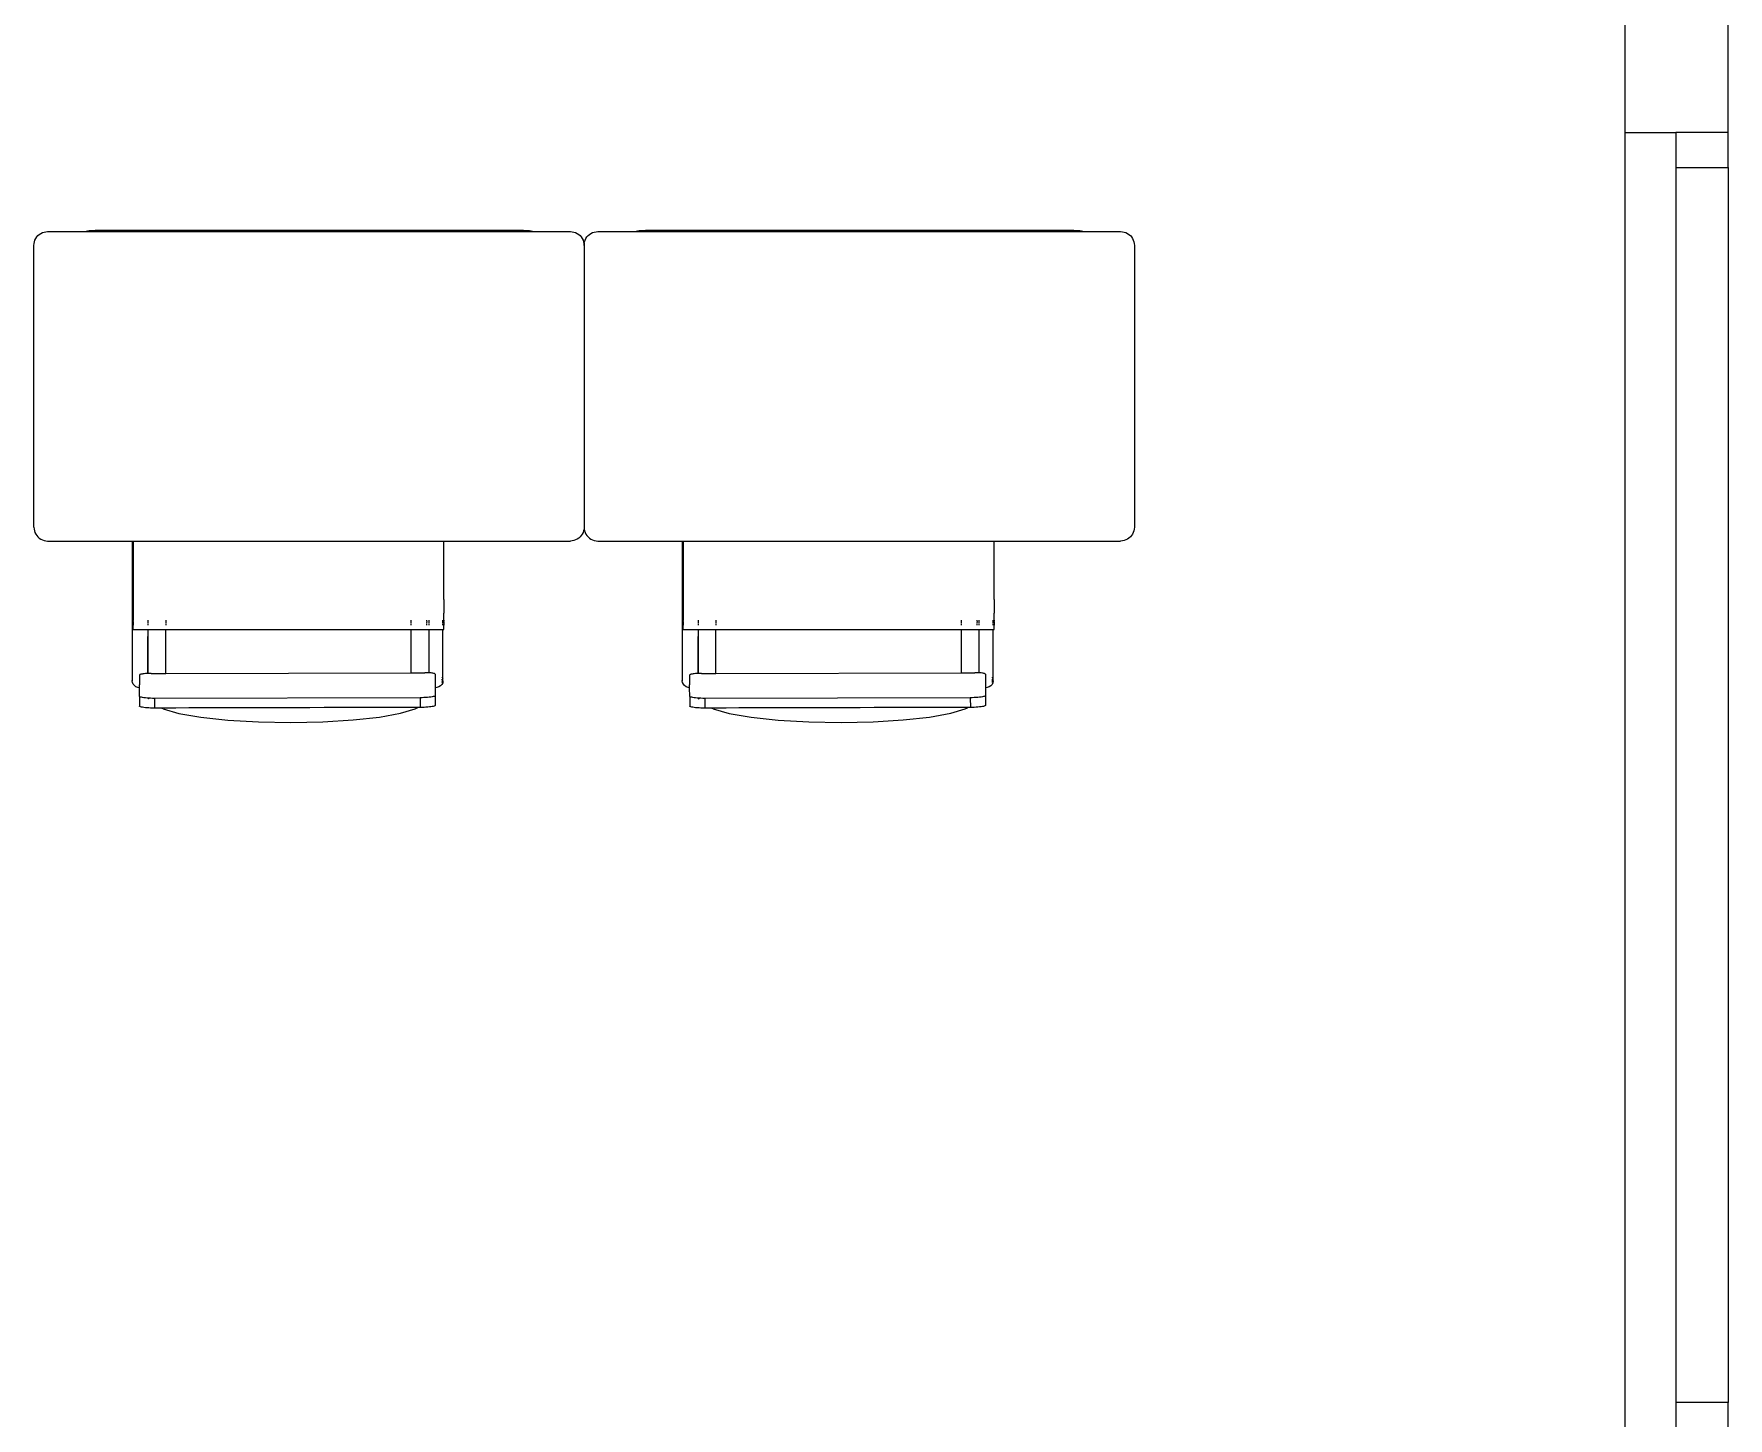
# Model space of a CAD drawing. Header units: metres. Extents: x -2 to 5.8, y -17.4 to 16.6.
# Drawn here: x 3.386 to 5.849, y -15.302 to -13.289 of the extents above; entities that cross this region are included whole.
import ezdxf

# ---------------------------------------------------------------- set-up
doc = ezdxf.new("R2010")
doc.units = ezdxf.units.M
doc.layers.add('SectionCutEdges', color=7, linetype='Continuous')

msp = doc.modelspace()

# ---------------------------------------------------------------- linework, layer by layer
for p, q in [((5.6991, -13.432), (5.6991, -17.177)), ((5.8491, -13.4828), (5.8491, -15.2791)), ((3.3858, -13.5962), (3.386, -13.5936)), ((3.3858, -14.0062), (3.3858, -13.5962)), ((3.386, -13.5936), (3.3865, -13.591)), ((3.3865, -13.591), (3.3873, -13.5885)), ((3.3873, -13.5885), (3.3885, -13.5862)), ((3.3885, -13.5862), (3.39, -13.584)), ((3.39, -13.584), (3.3917, -13.582)), ((3.3917, -13.582), (3.3937, -13.5803)), ((3.3937, -13.5803), (3.3958, -13.5789)), ((3.3958, -13.5789), (3.3982, -13.5777)), ((3.3982, -13.5777), (3.4006, -13.5769)), ((3.4006, -13.5769), (3.4032, -13.5764)), ((3.4032, -13.5764), (3.4058, -13.5762)), ((3.4058, -13.5762), (3.4593, -13.5762)), ((3.4593, -13.5762), (3.4661, -13.5748)), ((3.4593, -13.5762), (4.1132, -13.5762)), ((3.4661, -13.5748), (3.4749, -13.5742)), ((3.4749, -13.5742), (4.0976, -13.5742)), ((4.0976, -13.5742), (4.1064, -13.5748)), ((4.1064, -13.5748), (4.1132, -13.5762)), ((4.1132, -13.5762), (4.1658, -13.5762)), ((4.1658, -13.5762), (4.1684, -13.5764)), ((4.1684, -13.5764), (4.171, -13.5769)), ((4.171, -13.5769), (4.1735, -13.5777)), ((4.1735, -13.5777), (4.1758, -13.5789)), ((4.1758, -13.5789), (4.178, -13.5803)), ((4.178, -13.5803), (4.18, -13.582)), ((4.18, -13.582), (4.1817, -13.584)), ((4.1817, -13.584), (4.1831, -13.5862)), ((4.1831, -13.5862), (4.1843, -13.5885)), ((4.1843, -13.5885), (4.1851, -13.591)), ((4.1851, -13.591), (4.1857, -13.5936)), ((4.1857, -13.5936), (4.1858, -13.5962)), ((4.1858, -13.5962), (4.186, -13.5936)), ((4.1858, -13.5962), (4.1858, -14.0062)), ((4.186, -13.5936), (4.1865, -13.591)), ((4.1865, -13.591), (4.1873, -13.5885)), ((4.1873, -13.5885), (4.1885, -13.5862)), ((4.1885, -13.5862), (4.19, -13.584)), ((4.19, -13.584), (4.1917, -13.582)), ((4.1917, -13.582), (4.1937, -13.5803)), ((4.1937, -13.5803), (4.1958, -13.5789)), ((4.1958, -13.5789), (4.1982, -13.5777)), ((4.1982, -13.5777), (4.2006, -13.5769)), ((4.2006, -13.5769), (4.2032, -13.5764)), ((4.2032, -13.5764), (4.2058, -13.5762)), ((4.2058, -13.5762), (4.2593, -13.5762)), ((4.2593, -13.5762), (4.2661, -13.5748)), ((4.2593, -13.5762), (4.9132, -13.5762)), ((4.2661, -13.5748), (4.2749, -13.5742)), ((4.2749, -13.5742), (4.8976, -13.5742)), ((4.8976, -13.5742), (4.9064, -13.5748)), ((4.9064, -13.5748), (4.9132, -13.5762)), ((4.9132, -13.5762), (4.9658, -13.5762)), ((4.9658, -13.5762), (4.9684, -13.5764)), ((4.9684, -13.5764), (4.971, -13.5769)), ((4.971, -13.5769), (4.9735, -13.5777)), ((4.9735, -13.5777), (4.9758, -13.5789)), ((4.9758, -13.5789), (4.978, -13.5803)), ((4.978, -13.5803), (4.98, -13.582)), ((4.98, -13.582), (4.9817, -13.584)), ((4.9817, -13.584), (4.9831, -13.5862)), ((4.9831, -13.5862), (4.9843, -13.5885)), ((4.9843, -13.5885), (4.9851, -13.591)), ((4.9851, -13.591), (4.9857, -13.5936)), ((4.9857, -13.5936), (4.9858, -13.5962)), ((4.9858, -13.5962), (4.9858, -14.0062)), ((3.3858, -14.0062), (3.386, -14.0088)), ((3.386, -14.0088), (3.3865, -14.0114)), ((3.3865, -14.0114), (3.3873, -14.0138)), ((3.3873, -14.0138), (3.3885, -14.0162)), ((4.1843, -14.0138), (4.1831, -14.0162)), ((4.1851, -14.0114), (4.1843, -14.0138)), ((4.1857, -14.0088), (4.1851, -14.0114)), ((4.1858, -14.0062), (4.1857, -14.0088)), ((4.1858, -14.0062), (4.186, -14.0088)), ((4.186, -14.0088), (4.1865, -14.0114)), ((4.1865, -14.0114), (4.1873, -14.0138)), ((4.1873, -14.0138), (4.1885, -14.0162)), ((4.9843, -14.0138), (4.9831, -14.0162)), ((4.9851, -14.0114), (4.9843, -14.0138)), ((4.9857, -14.0088), (4.9851, -14.0114)), ((4.9858, -14.0062), (4.9857, -14.0088)), ((3.3885, -14.0162), (3.39, -14.0184)), ((3.39, -14.0184), (3.3917, -14.0203)), ((3.3917, -14.0203), (3.3937, -14.0221)), ((3.3937, -14.0221), (3.3958, -14.0235)), ((3.3958, -14.0235), (3.3982, -14.0247)), ((3.3982, -14.0247), (3.4006, -14.0255)), ((3.4006, -14.0255), (3.4032, -14.026)), ((3.4032, -14.026), (3.4058, -14.0262)), ((3.4058, -14.0262), (3.5286, -14.0262)), ((3.5286, -14.0262), (3.529, -14.0262)), ((3.5286, -14.0262), (3.5286, -14.2294)), ((3.529, -14.0262), (3.53, -14.0262)), ((3.53, -14.0262), (3.53, -14.111)), ((3.53, -14.0262), (3.982, -14.0262)), ((3.982, -14.111), (3.982, -14.0262)), ((3.982, -14.0262), (4.1658, -14.0262)), ((4.1684, -14.026), (4.1658, -14.0262)), ((4.171, -14.0255), (4.1684, -14.026)), ((4.1735, -14.0247), (4.171, -14.0255)), ((4.1758, -14.0235), (4.1735, -14.0247)), ((4.178, -14.0221), (4.1758, -14.0235)), ((4.18, -14.0203), (4.178, -14.0221)), ((4.1817, -14.0184), (4.18, -14.0203)), ((4.1831, -14.0162), (4.1817, -14.0184)), ((4.1885, -14.0162), (4.19, -14.0184)), ((4.19, -14.0184), (4.1917, -14.0203)), ((4.1917, -14.0203), (4.1937, -14.0221)), ((4.1937, -14.0221), (4.1958, -14.0235)), ((4.1958, -14.0235), (4.1982, -14.0247)), ((4.1982, -14.0247), (4.2006, -14.0255)), ((4.2006, -14.0255), (4.2032, -14.026)), ((4.2032, -14.026), (4.2058, -14.0262)), ((4.2058, -14.0262), (4.3286, -14.0262)), ((4.3286, -14.0262), (4.329, -14.0262)), ((4.3286, -14.0262), (4.3286, -14.2294)), ((4.329, -14.0262), (4.33, -14.0262)), ((4.33, -14.0262), (4.33, -14.111)), ((4.33, -14.0262), (4.782, -14.0262)), ((4.782, -14.111), (4.782, -14.0262)), ((4.782, -14.0262), (4.9658, -14.0262)), ((4.9684, -14.026), (4.9658, -14.0262)), ((4.971, -14.0255), (4.9684, -14.026)), ((4.9735, -14.0247), (4.971, -14.0255)), ((4.9758, -14.0235), (4.9735, -14.0247)), ((4.978, -14.0221), (4.9758, -14.0235)), ((4.98, -14.0203), (4.978, -14.0221)), ((4.9817, -14.0184), (4.98, -14.0203)), ((4.9831, -14.0162), (4.9817, -14.0184)), ((3.53, -14.111), (3.53, -14.121)), ((3.982, -14.111), (3.982, -14.1313)), ((4.33, -14.111), (4.33, -14.121)), ((4.782, -14.111), (4.782, -14.1313)), ((3.53, -14.121), (3.53, -14.1262)), ((3.53, -14.1262), (3.53, -14.1313)), ((3.53, -14.1313), (3.53, -14.1315)), ((3.53, -14.1315), (3.53, -14.1339)), ((3.53, -14.1339), (3.53, -14.1365)), ((3.53, -14.1365), (3.53, -14.1366)), ((3.53, -14.1366), (3.53, -14.139)), ((3.53, -14.139), (3.53, -14.1414)), ((3.982, -14.1339), (3.982, -14.1313)), ((3.982, -14.1365), (3.982, -14.1339)), ((3.982, -14.139), (3.982, -14.1365)), ((3.982, -14.1414), (3.982, -14.139)), ((4.33, -14.121), (4.33, -14.1262)), ((4.33, -14.1262), (4.33, -14.1313)), ((4.33, -14.1313), (4.33, -14.1315)), ((4.33, -14.1315), (4.33, -14.1339)), ((4.33, -14.1339), (4.33, -14.1365)), ((4.33, -14.1365), (4.33, -14.1366)), ((4.33, -14.1366), (4.33, -14.139)), ((4.33, -14.139), (4.33, -14.1414)), ((4.782, -14.1339), (4.782, -14.1313)), ((4.782, -14.1365), (4.782, -14.1339)), ((4.782, -14.139), (4.782, -14.1365)), ((4.782, -14.1414), (4.782, -14.139)), ((3.53, -14.1414), (3.53, -14.1416)), ((3.53, -14.1425), (3.53, -14.1416)), ((3.53, -14.1425), (3.53, -14.1431)), ((3.53, -14.1443), (3.53, -14.1431)), ((3.53, -14.1443), (3.53, -14.1449)), ((3.53, -14.1449), (3.53, -14.1455)), ((3.53, -14.1455), (3.53, -14.1461)), ((3.53, -14.1461), (3.53, -14.1463)), ((3.53, -14.1463), (3.53, -14.1467)), ((3.53, -14.1467), (3.53, -14.1473)), ((3.53, -14.1473), (3.53, -14.1478)), ((3.53, -14.1478), (3.53, -14.1484)), ((3.53, -14.1507), (3.53, -14.1484)), ((3.53, -14.1547), (3.53, -14.1507)), ((3.53, -14.1547), (3.53, -14.155)), ((3.53, -14.155), (3.5301, -14.155)), ((3.5301, -14.155), (3.5302, -14.155)), ((3.5302, -14.155), (3.5319, -14.155)), ((3.5319, -14.155), (3.5342, -14.155)), ((3.5342, -14.155), (3.537, -14.155)), ((3.537, -14.155), (3.54, -14.155)), ((3.54, -14.155), (3.5431, -14.155)), ((3.5431, -14.155), (3.5459, -14.155)), ((3.5459, -14.155), (3.5484, -14.155)), ((3.5484, -14.155), (3.5503, -14.155)), ((3.5503, -14.155), (3.5516, -14.155)), ((3.5516, -14.1414), (3.5516, -14.1425)), ((3.5516, -14.1431), (3.5516, -14.1443)), ((3.5516, -14.1449), (3.5516, -14.1455)), ((3.5516, -14.1467), (3.5516, -14.1473)), ((3.5516, -14.1478), (3.5516, -14.1484)), ((3.5516, -14.155), (3.5516, -14.1561)), ((3.5516, -14.155), (3.5519, -14.155)), ((3.5516, -14.1561), (3.5516, -14.1591)), ((3.5516, -14.1591), (3.5516, -14.1615)), ((3.5516, -14.1615), (3.5516, -14.1635)), ((3.5516, -14.1635), (3.5516, -14.1649)), ((3.5519, -14.1425), (3.5519, -14.1414)), ((3.5519, -14.1443), (3.5519, -14.1431)), ((3.5519, -14.1455), (3.5519, -14.1449)), ((3.5519, -14.1473), (3.5519, -14.1467)), ((3.5519, -14.1484), (3.5519, -14.1478)), ((3.5519, -14.1576), (3.5519, -14.155)), ((3.5519, -14.155), (3.5519, -14.155)), ((3.5519, -14.155), (3.5534, -14.155)), ((3.5519, -14.16), (3.5519, -14.1576)), ((3.5519, -14.1619), (3.5519, -14.16)), ((3.5519, -14.1632), (3.5519, -14.1619)), ((3.5519, -14.2188), (3.5519, -14.1632)), ((3.5534, -14.155), (3.5554, -14.155)), ((3.5554, -14.155), (3.5581, -14.155)), ((3.5581, -14.155), (3.5612, -14.155)), ((3.5612, -14.155), (3.5646, -14.155)), ((3.5646, -14.155), (3.5679, -14.155)), ((3.5679, -14.155), (3.5711, -14.155)), ((3.5711, -14.155), (3.5737, -14.155)), ((3.5737, -14.155), (3.5758, -14.155)), ((3.5758, -14.155), (3.5771, -14.155)), ((3.5771, -14.155), (3.5775, -14.155)), ((3.5775, -14.1414), (3.5775, -14.1425)), ((3.5775, -14.1431), (3.5775, -14.1443)), ((3.5775, -14.1449), (3.5775, -14.1455)), ((3.5775, -14.1467), (3.5775, -14.1473)), ((3.5775, -14.1478), (3.5775, -14.1484)), ((3.5775, -14.155), (3.9344, -14.155)), ((3.5775, -14.2186), (3.5775, -14.155)), ((3.9344, -14.1425), (3.9344, -14.1414)), ((3.9344, -14.1443), (3.9344, -14.1431)), ((3.9344, -14.1455), (3.9344, -14.1449)), ((3.9344, -14.1473), (3.9344, -14.1467)), ((3.9344, -14.1484), (3.9344, -14.1478)), ((3.9344, -14.155), (3.9349, -14.155)), ((3.9344, -14.2177), (3.9344, -14.155)), ((3.9349, -14.155), (3.9361, -14.155)), ((3.9361, -14.155), (3.9382, -14.155)), ((3.9382, -14.155), (3.9409, -14.155)), ((3.9409, -14.155), (3.944, -14.155)), ((3.944, -14.155), (3.9474, -14.155)), ((3.9474, -14.155), (3.9507, -14.155)), ((3.9507, -14.155), (3.9538, -14.155)), ((3.9538, -14.155), (3.9565, -14.155)), ((3.9565, -14.155), (3.9586, -14.155)), ((3.9573, -14.1425), (3.9573, -14.1414)), ((3.9573, -14.1431), (3.9573, -14.1443)), ((3.9573, -14.1455), (3.9573, -14.1449)), ((3.9573, -14.1473), (3.9573, -14.1467)), ((3.9573, -14.1484), (3.9573, -14.1478)), ((3.9586, -14.155), (3.9588, -14.155)), ((3.9588, -14.155), (3.9591, -14.155)), ((3.9591, -14.155), (3.9599, -14.155)), ((3.9599, -14.155), (3.9603, -14.155)), ((3.9603, -14.1425), (3.9603, -14.1414)), ((3.9603, -14.1443), (3.9603, -14.1431)), ((3.9603, -14.1455), (3.9603, -14.1449)), ((3.9603, -14.1473), (3.9603, -14.1467)), ((3.9603, -14.1484), (3.9603, -14.1478)), ((3.9603, -14.156), (3.9603, -14.155)), ((3.9603, -14.155), (3.9606, -14.155)), ((3.9603, -14.1597), (3.9603, -14.156)), ((3.9603, -14.163), (3.9603, -14.1597)), ((3.9603, -14.1657), (3.9603, -14.163)), ((3.9606, -14.155), (3.9629, -14.155)), ((3.9629, -14.155), (3.9657, -14.155)), ((3.9657, -14.155), (3.9687, -14.155)), ((3.9687, -14.155), (3.9718, -14.155)), ((3.9718, -14.155), (3.9746, -14.155)), ((3.9746, -14.155), (3.977, -14.155)), ((3.977, -14.155), (3.9789, -14.155)), ((3.9789, -14.155), (3.9806, -14.155)), ((3.9806, -14.1425), (3.9806, -14.1414)), ((3.9806, -14.1443), (3.9806, -14.1431)), ((3.9806, -14.1455), (3.9806, -14.1449)), ((3.9806, -14.1473), (3.9806, -14.1467)), ((3.9806, -14.1484), (3.9806, -14.1478)), ((3.9806, -14.1575), (3.9806, -14.155)), ((3.9806, -14.155), (3.9806, -14.155)), ((3.9806, -14.155), (3.982, -14.155)), ((3.9806, -14.1599), (3.9806, -14.1575)), ((3.9806, -14.1618), (3.9806, -14.1599)), ((3.9806, -14.1631), (3.9806, -14.1618)), ((3.9806, -14.2297), (3.9806, -14.1631)), ((3.982, -14.1414), (3.982, -14.1425)), ((3.982, -14.1425), (3.982, -14.1431)), ((3.982, -14.1443), (3.982, -14.1431)), ((3.982, -14.1443), (3.982, -14.1449)), ((3.982, -14.1449), (3.982, -14.1455)), ((3.982, -14.1455), (3.982, -14.1461)), ((3.982, -14.1461), (3.982, -14.1467)), ((3.982, -14.1467), (3.982, -14.1473)), ((3.982, -14.1473), (3.982, -14.1478)), ((3.982, -14.1478), (3.982, -14.1484)), ((3.982, -14.155), (3.982, -14.1484)), ((4.33, -14.1414), (4.33, -14.1416)), ((4.33, -14.1425), (4.33, -14.1416)), ((4.33, -14.1425), (4.33, -14.1431)), ((4.33, -14.1443), (4.33, -14.1431)), ((4.33, -14.1443), (4.33, -14.1449)), ((4.33, -14.1449), (4.33, -14.1455)), ((4.33, -14.1455), (4.33, -14.1461)), ((4.33, -14.1461), (4.33, -14.1463)), ((4.33, -14.1463), (4.33, -14.1467)), ((4.33, -14.1467), (4.33, -14.1473)), ((4.33, -14.1473), (4.33, -14.1478)), ((4.33, -14.1478), (4.33, -14.1484)), ((4.33, -14.1507), (4.33, -14.1484)), ((4.33, -14.1547), (4.33, -14.1507)), ((4.33, -14.1547), (4.33, -14.155)), ((4.33, -14.155), (4.3301, -14.155)), ((4.3301, -14.155), (4.3302, -14.155)), ((4.3302, -14.155), (4.3319, -14.155)), ((4.3319, -14.155), (4.3342, -14.155)), ((4.3342, -14.155), (4.337, -14.155)), ((4.337, -14.155), (4.34, -14.155)), ((4.34, -14.155), (4.3431, -14.155)), ((4.3431, -14.155), (4.3459, -14.155)), ((4.3459, -14.155), (4.3484, -14.155)), ((4.3484, -14.155), (4.3503, -14.155)), ((4.3503, -14.155), (4.3516, -14.155)), ((4.3516, -14.1414), (4.3516, -14.1425)), ((4.3516, -14.1431), (4.3516, -14.1443)), ((4.3516, -14.1449), (4.3516, -14.1455)), ((4.3516, -14.1467), (4.3516, -14.1473)), ((4.3516, -14.1478), (4.3516, -14.1484)), ((4.3516, -14.155), (4.3516, -14.1561)), ((4.3516, -14.155), (4.3519, -14.155)), ((4.3516, -14.1561), (4.3516, -14.1591)), ((4.3516, -14.1591), (4.3516, -14.1615)), ((4.3516, -14.1615), (4.3516, -14.1635)), ((4.3516, -14.1635), (4.3516, -14.1649)), ((4.3519, -14.1425), (4.3519, -14.1414)), ((4.3519, -14.1443), (4.3519, -14.1431)), ((4.3519, -14.1455), (4.3519, -14.1449)), ((4.3519, -14.1473), (4.3519, -14.1467)), ((4.3519, -14.1484), (4.3519, -14.1478)), ((4.3519, -14.1576), (4.3519, -14.155)), ((4.3519, -14.155), (4.3519, -14.155)), ((4.3519, -14.155), (4.3534, -14.155)), ((4.3519, -14.16), (4.3519, -14.1576)), ((4.3519, -14.1619), (4.3519, -14.16)), ((4.3519, -14.1632), (4.3519, -14.1619)), ((4.3519, -14.2188), (4.3519, -14.1632)), ((4.3534, -14.155), (4.3554, -14.155)), ((4.3554, -14.155), (4.3581, -14.155)), ((4.3581, -14.155), (4.3612, -14.155)), ((4.3612, -14.155), (4.3646, -14.155)), ((4.3646, -14.155), (4.3679, -14.155)), ((4.3679, -14.155), (4.3711, -14.155)), ((4.3711, -14.155), (4.3737, -14.155)), ((4.3737, -14.155), (4.3758, -14.155)), ((4.3758, -14.155), (4.3771, -14.155)), ((4.3771, -14.155), (4.3775, -14.155)), ((4.3775, -14.1414), (4.3775, -14.1425)), ((4.3775, -14.1431), (4.3775, -14.1443)), ((4.3775, -14.1449), (4.3775, -14.1455)), ((4.3775, -14.1467), (4.3775, -14.1473)), ((4.3775, -14.1478), (4.3775, -14.1484)), ((4.3775, -14.155), (4.7344, -14.155)), ((4.3775, -14.2186), (4.3775, -14.155)), ((4.7344, -14.1425), (4.7344, -14.1414)), ((4.7344, -14.1443), (4.7344, -14.1431)), ((4.7344, -14.1455), (4.7344, -14.1449)), ((4.7344, -14.1473), (4.7344, -14.1467)), ((4.7344, -14.1484), (4.7344, -14.1478)), ((4.7344, -14.155), (4.7349, -14.155)), ((4.7344, -14.2177), (4.7344, -14.155)), ((4.7349, -14.155), (4.7361, -14.155)), ((4.7361, -14.155), (4.7382, -14.155)), ((4.7382, -14.155), (4.7409, -14.155)), ((4.7409, -14.155), (4.744, -14.155)), ((4.744, -14.155), (4.7474, -14.155)), ((4.7474, -14.155), (4.7507, -14.155)), ((4.7507, -14.155), (4.7538, -14.155)), ((4.7538, -14.155), (4.7565, -14.155)), ((4.7565, -14.155), (4.7586, -14.155)), ((4.7573, -14.1425), (4.7573, -14.1414)), ((4.7573, -14.1431), (4.7573, -14.1443)), ((4.7573, -14.1455), (4.7573, -14.1449)), ((4.7573, -14.1473), (4.7573, -14.1467)), ((4.7573, -14.1484), (4.7573, -14.1478)), ((4.7586, -14.155), (4.7588, -14.155)), ((4.7588, -14.155), (4.7591, -14.155)), ((4.7591, -14.155), (4.7599, -14.155)), ((4.7599, -14.155), (4.7603, -14.155)), ((4.7603, -14.1425), (4.7603, -14.1414)), ((4.7603, -14.1443), (4.7603, -14.1431)), ((4.7603, -14.1455), (4.7603, -14.1449)), ((4.7603, -14.1473), (4.7603, -14.1467)), ((4.7603, -14.1484), (4.7603, -14.1478)), ((4.7603, -14.156), (4.7603, -14.155)), ((4.7603, -14.155), (4.7606, -14.155)), ((4.7603, -14.1597), (4.7603, -14.156)), ((4.7603, -14.163), (4.7603, -14.1597)), ((4.7603, -14.1657), (4.7603, -14.163)), ((4.7606, -14.155), (4.7629, -14.155)), ((4.7629, -14.155), (4.7657, -14.155)), ((4.7657, -14.155), (4.7687, -14.155)), ((4.7687, -14.155), (4.7718, -14.155)), ((4.7718, -14.155), (4.7746, -14.155)), ((4.7746, -14.155), (4.777, -14.155)), ((4.777, -14.155), (4.7789, -14.155)), ((4.7789, -14.155), (4.7806, -14.155)), ((4.7806, -14.1425), (4.7806, -14.1414)), ((4.7806, -14.1443), (4.7806, -14.1431)), ((4.7806, -14.1455), (4.7806, -14.1449)), ((4.7806, -14.1473), (4.7806, -14.1467)), ((4.7806, -14.1484), (4.7806, -14.1478)), ((4.7806, -14.1575), (4.7806, -14.155)), ((4.7806, -14.155), (4.7806, -14.155)), ((4.7806, -14.155), (4.782, -14.155)), ((4.7806, -14.1599), (4.7806, -14.1575)), ((4.7806, -14.1618), (4.7806, -14.1599)), ((4.7806, -14.1631), (4.7806, -14.1618)), ((4.7806, -14.2297), (4.7806, -14.1631)), ((4.782, -14.1414), (4.782, -14.1425)), ((4.782, -14.1425), (4.782, -14.1431)), ((4.782, -14.1443), (4.782, -14.1431)), ((4.782, -14.1443), (4.782, -14.1449)), ((4.782, -14.1449), (4.782, -14.1455)), ((4.782, -14.1455), (4.782, -14.1461)), ((4.782, -14.1461), (4.782, -14.1467)), ((4.782, -14.1467), (4.782, -14.1473)), ((4.782, -14.1473), (4.782, -14.1478)), ((4.782, -14.1478), (4.782, -14.1484)), ((4.782, -14.155), (4.782, -14.1484)), ((3.5516, -14.2188), (3.5516, -14.1649)), ((3.9603, -14.1678), (3.9603, -14.1657)), ((3.9603, -14.1693), (3.9603, -14.1678)), ((3.9603, -14.1701), (3.9603, -14.1693)), ((3.9603, -14.1854), (3.9603, -14.1701)), ((3.9603, -14.1996), (3.9603, -14.1854)), ((4.3516, -14.2188), (4.3516, -14.1649)), ((4.7603, -14.1678), (4.7603, -14.1657)), ((4.7603, -14.1693), (4.7603, -14.1678)), ((4.7603, -14.1701), (4.7603, -14.1693)), ((4.7603, -14.1854), (4.7603, -14.1701)), ((4.7603, -14.1996), (4.7603, -14.1854)), ((3.9603, -14.2125), (3.9603, -14.1996)), ((3.9603, -14.2179), (3.9603, -14.2125)), ((4.7603, -14.2125), (4.7603, -14.1996)), ((4.7603, -14.2179), (4.7603, -14.2125)), ((3.5286, -14.2294), (3.529, -14.2275)), ((3.529, -14.232), (3.5286, -14.2294)), ((3.5301, -14.2344), (3.529, -14.232)), ((3.5319, -14.2365), (3.5301, -14.2344)), ((3.5342, -14.2382), (3.5319, -14.2365)), ((3.5393, -14.2209), (3.5392, -14.2212)), ((3.5392, -14.2212), (3.5392, -14.2355)), ((3.5392, -14.2329), (3.5392, -14.2329)), ((3.5392, -14.2395), (3.5392, -14.2355)), ((3.5398, -14.2206), (3.5393, -14.2209)), ((3.54, -14.2205), (3.5398, -14.2206)), ((3.5405, -14.2203), (3.54, -14.2205)), ((3.5415, -14.22), (3.5405, -14.2203)), ((3.5428, -14.2197), (3.5415, -14.22)), ((3.5431, -14.2196), (3.5428, -14.2197)), ((3.5443, -14.2194), (3.5431, -14.2196)), ((3.5459, -14.2192), (3.5443, -14.2194)), ((3.546, -14.2192), (3.5459, -14.2192)), ((3.5479, -14.219), (3.546, -14.2192)), ((3.5484, -14.219), (3.5479, -14.219)), ((3.5499, -14.2189), (3.5484, -14.219)), ((3.5503, -14.2188), (3.5499, -14.2189)), ((3.5515, -14.2188), (3.5503, -14.2188)), ((3.5516, -14.2188), (3.5515, -14.2188)), ((3.5519, -14.2188), (3.5516, -14.2188)), ((3.552, -14.2188), (3.5519, -14.2188)), ((3.5534, -14.2187), (3.552, -14.2188)), ((3.5543, -14.2187), (3.5534, -14.2187)), ((3.5554, -14.2187), (3.5543, -14.2187)), ((3.5565, -14.2187), (3.5554, -14.2187)), ((3.5565, -14.2187), (3.5581, -14.2187)), ((3.5581, -14.2187), (3.5612, -14.2186)), ((3.5612, -14.2186), (3.5646, -14.2186)), ((3.5646, -14.2186), (3.5679, -14.2186)), ((3.5679, -14.2186), (3.5711, -14.2186)), ((3.5711, -14.2186), (3.5737, -14.2186)), ((3.5737, -14.2186), (3.5758, -14.2186)), ((3.5758, -14.2186), (3.5758, -14.2186)), ((3.5758, -14.2186), (3.5771, -14.2186)), ((3.5771, -14.2186), (3.5775, -14.2186)), ((3.5775, -14.2186), (3.9344, -14.2177)), ((3.9344, -14.2177), (3.9349, -14.2177)), ((3.9349, -14.2177), (3.9361, -14.2177)), ((3.9361, -14.2177), (3.9382, -14.2177)), ((3.9382, -14.2177), (3.9409, -14.2177)), ((3.9409, -14.2177), (3.944, -14.2177)), ((3.944, -14.2177), (3.9474, -14.2177)), ((3.9474, -14.2177), (3.9507, -14.2177)), ((3.9507, -14.2177), (3.9538, -14.2177)), ((3.9538, -14.2177), (3.9541, -14.2177)), ((3.956, -14.2177), (3.9541, -14.2177)), ((3.9573, -14.2177), (3.956, -14.2177)), ((3.9573, -14.2177), (3.9573, -14.2172)), ((3.9577, -14.2177), (3.9573, -14.2177)), ((3.9579, -14.2177), (3.9577, -14.2177)), ((3.958, -14.2177), (3.9579, -14.2177)), ((3.9586, -14.2178), (3.958, -14.2177)), ((3.9588, -14.2178), (3.9586, -14.2178)), ((3.9599, -14.2178), (3.9588, -14.2178)), ((3.9603, -14.2179), (3.9599, -14.2178)), ((3.9606, -14.2179), (3.9603, -14.2179)), ((3.9616, -14.218), (3.9606, -14.2179)), ((3.9629, -14.2181), (3.9616, -14.218)), ((3.9633, -14.2181), (3.9629, -14.2181)), ((3.9648, -14.2183), (3.9633, -14.2181)), ((3.9657, -14.2185), (3.9648, -14.2183)), ((3.9661, -14.2185), (3.9657, -14.2185)), ((3.9672, -14.2188), (3.9661, -14.2185)), ((3.9681, -14.219), (3.9672, -14.2188)), ((3.9687, -14.2193), (3.9681, -14.219)), ((3.9691, -14.2196), (3.9687, -14.2193)), ((3.9692, -14.2199), (3.9691, -14.2196)), ((3.9692, -14.2199), (3.9693, -14.2395)), ((3.977, -14.2367), (3.9746, -14.2383)), ((3.9789, -14.2347), (3.977, -14.2367)), ((3.9789, -14.2243), (3.9792, -14.2246)), ((3.9789, -14.2271), (3.9791, -14.2273)), ((3.9793, -14.2297), (3.9789, -14.2319)), ((3.9802, -14.2323), (3.9789, -14.2347)), ((3.9791, -14.2273), (3.9793, -14.2297)), ((3.9792, -14.2246), (3.9802, -14.2268)), ((3.9806, -14.2297), (3.9802, -14.2323)), ((4.3286, -14.2294), (4.329, -14.2275)), ((4.329, -14.232), (4.3286, -14.2294)), ((4.3301, -14.2344), (4.329, -14.232)), ((4.3319, -14.2365), (4.3301, -14.2344)), ((4.3342, -14.2382), (4.3319, -14.2365)), ((4.3393, -14.2209), (4.3392, -14.2212)), ((4.3392, -14.2212), (4.3392, -14.2355)), ((4.3392, -14.2329), (4.3392, -14.2329)), ((4.3392, -14.2395), (4.3392, -14.2355)), ((4.3398, -14.2206), (4.3393, -14.2209)), ((4.34, -14.2205), (4.3398, -14.2206)), ((4.3405, -14.2203), (4.34, -14.2205)), ((4.3415, -14.22), (4.3405, -14.2203)), ((4.3428, -14.2197), (4.3415, -14.22)), ((4.3431, -14.2196), (4.3428, -14.2197)), ((4.3443, -14.2194), (4.3431, -14.2196)), ((4.3459, -14.2192), (4.3443, -14.2194)), ((4.346, -14.2192), (4.3459, -14.2192)), ((4.3479, -14.219), (4.346, -14.2192)), ((4.3484, -14.219), (4.3479, -14.219)), ((4.3499, -14.2189), (4.3484, -14.219)), ((4.3503, -14.2188), (4.3499, -14.2189)), ((4.3515, -14.2188), (4.3503, -14.2188)), ((4.3516, -14.2188), (4.3515, -14.2188)), ((4.3519, -14.2188), (4.3516, -14.2188)), ((4.352, -14.2188), (4.3519, -14.2188)), ((4.3534, -14.2187), (4.352, -14.2188)), ((4.3543, -14.2187), (4.3534, -14.2187)), ((4.3554, -14.2187), (4.3543, -14.2187)), ((4.3565, -14.2187), (4.3554, -14.2187)), ((4.3565, -14.2187), (4.3581, -14.2187)), ((4.3581, -14.2187), (4.3612, -14.2186)), ((4.3612, -14.2186), (4.3646, -14.2186)), ((4.3646, -14.2186), (4.3679, -14.2186)), ((4.3679, -14.2186), (4.3711, -14.2186)), ((4.3711, -14.2186), (4.3737, -14.2186)), ((4.3737, -14.2186), (4.3758, -14.2186)), ((4.3758, -14.2186), (4.3758, -14.2186)), ((4.3758, -14.2186), (4.3771, -14.2186)), ((4.3771, -14.2186), (4.3775, -14.2186)), ((4.3775, -14.2186), (4.7344, -14.2177)), ((4.7344, -14.2177), (4.7349, -14.2177)), ((4.7349, -14.2177), (4.7361, -14.2177)), ((4.7361, -14.2177), (4.7382, -14.2177)), ((4.7382, -14.2177), (4.7409, -14.2177)), ((4.7409, -14.2177), (4.744, -14.2177)), ((4.744, -14.2177), (4.7474, -14.2177)), ((4.7474, -14.2177), (4.7507, -14.2177)), ((4.7507, -14.2177), (4.7538, -14.2177)), ((4.7538, -14.2177), (4.7541, -14.2177)), ((4.756, -14.2177), (4.7541, -14.2177)), ((4.7573, -14.2177), (4.756, -14.2177)), ((4.7573, -14.2177), (4.7573, -14.2172)), ((4.7577, -14.2177), (4.7573, -14.2177)), ((4.7579, -14.2177), (4.7577, -14.2177)), ((4.758, -14.2177), (4.7579, -14.2177)), ((4.7586, -14.2178), (4.758, -14.2177)), ((4.7588, -14.2178), (4.7586, -14.2178)), ((4.7599, -14.2178), (4.7588, -14.2178)), ((4.7603, -14.2179), (4.7599, -14.2178)), ((4.7606, -14.2179), (4.7603, -14.2179)), ((4.7616, -14.218), (4.7606, -14.2179)), ((4.7629, -14.2181), (4.7616, -14.218)), ((4.7633, -14.2181), (4.7629, -14.2181)), ((4.7648, -14.2183), (4.7633, -14.2181)), ((4.7657, -14.2185), (4.7648, -14.2183)), ((4.7661, -14.2185), (4.7657, -14.2185)), ((4.7672, -14.2188), (4.7661, -14.2185)), ((4.7681, -14.219), (4.7672, -14.2188)), ((4.7687, -14.2193), (4.7681, -14.219)), ((4.7691, -14.2196), (4.7687, -14.2193)), ((4.7692, -14.2199), (4.7691, -14.2196)), ((4.7692, -14.2199), (4.7693, -14.2395)), ((4.777, -14.2367), (4.7746, -14.2383)), ((4.7789, -14.2347), (4.777, -14.2367)), ((4.7789, -14.2243), (4.7792, -14.2246)), ((4.7789, -14.2271), (4.7791, -14.2273)), ((4.7793, -14.2297), (4.7789, -14.2319)), ((4.7802, -14.2323), (4.7789, -14.2347)), ((4.7791, -14.2273), (4.7793, -14.2297)), ((4.7792, -14.2246), (4.7802, -14.2268)), ((4.7806, -14.2297), (4.7802, -14.2323)), ((3.537, -14.2392), (3.5342, -14.2382)), ((3.5392, -14.2395), (3.537, -14.2392)), ((3.5393, -14.2521), (3.5392, -14.2395)), ((3.5395, -14.2524), (3.5393, -14.2521)), ((3.5393, -14.2521), (3.5393, -14.2662)), ((3.54, -14.2528), (3.5395, -14.2524)), ((3.541, -14.2532), (3.54, -14.2528)), ((3.5422, -14.2535), (3.541, -14.2532)), ((3.5438, -14.2539), (3.5422, -14.2535)), ((3.5457, -14.2541), (3.5438, -14.2539)), ((3.5479, -14.2544), (3.5457, -14.2541)), ((3.5503, -14.2546), (3.5479, -14.2544)), ((3.5523, -14.2547), (3.5503, -14.2546)), ((3.5529, -14.256), (3.5523, -14.2547)), ((3.5529, -14.2548), (3.5523, -14.2547)), ((3.5556, -14.2549), (3.5529, -14.2548)), ((3.5529, -14.2561), (3.5529, -14.256)), ((3.5584, -14.255), (3.5556, -14.2549)), ((3.5613, -14.255), (3.5584, -14.255)), ((3.9473, -14.254), (3.5613, -14.255)), ((3.5613, -14.255), (3.5613, -14.2691)), ((3.9502, -14.254), (3.9473, -14.254)), ((3.9473, -14.254), (3.9474, -14.2682)), ((3.953, -14.2539), (3.9502, -14.254)), ((3.9558, -14.2538), (3.953, -14.2539)), ((3.9583, -14.2536), (3.9558, -14.2538)), ((3.9607, -14.2534), (3.9583, -14.2536)), ((3.9629, -14.2531), (3.9607, -14.2534)), ((3.9648, -14.2528), (3.9629, -14.2531)), ((3.9664, -14.2525), (3.9648, -14.2528)), ((3.9677, -14.2521), (3.9664, -14.2525)), ((3.9686, -14.2518), (3.9677, -14.2521)), ((3.9692, -14.2514), (3.9686, -14.2518)), ((3.9693, -14.251), (3.9692, -14.2514)), ((3.9718, -14.2392), (3.9693, -14.2395)), ((3.9693, -14.2395), (3.9693, -14.251)), ((3.9693, -14.251), (3.9694, -14.2652)), ((3.9746, -14.2383), (3.9718, -14.2392)), ((4.337, -14.2392), (4.3342, -14.2382)), ((4.3392, -14.2395), (4.337, -14.2392)), ((4.3393, -14.2521), (4.3392, -14.2395)), ((4.3395, -14.2524), (4.3393, -14.2521)), ((4.3393, -14.2521), (4.3393, -14.2662)), ((4.34, -14.2528), (4.3395, -14.2524)), ((4.341, -14.2532), (4.34, -14.2528)), ((4.3422, -14.2535), (4.341, -14.2532)), ((4.3438, -14.2539), (4.3422, -14.2535)), ((4.3457, -14.2541), (4.3438, -14.2539)), ((4.3479, -14.2544), (4.3457, -14.2541)), ((4.3503, -14.2546), (4.3479, -14.2544)), ((4.3523, -14.2547), (4.3503, -14.2546)), ((4.3529, -14.256), (4.3523, -14.2547)), ((4.3529, -14.2548), (4.3523, -14.2547)), ((4.3556, -14.2549), (4.3529, -14.2548)), ((4.3529, -14.2561), (4.3529, -14.256)), ((4.3584, -14.255), (4.3556, -14.2549)), ((4.3613, -14.255), (4.3584, -14.255)), ((4.7473, -14.254), (4.3613, -14.255)), ((4.3613, -14.255), (4.3613, -14.2691)), ((4.7502, -14.254), (4.7473, -14.254)), ((4.7473, -14.254), (4.7474, -14.2682)), ((4.753, -14.2539), (4.7502, -14.254)), ((4.7558, -14.2538), (4.753, -14.2539)), ((4.7583, -14.2536), (4.7558, -14.2538)), ((4.7607, -14.2534), (4.7583, -14.2536)), ((4.7629, -14.2531), (4.7607, -14.2534)), ((4.7648, -14.2528), (4.7629, -14.2531)), ((4.7664, -14.2525), (4.7648, -14.2528)), ((4.7677, -14.2521), (4.7664, -14.2525)), ((4.7686, -14.2518), (4.7677, -14.2521)), ((4.7692, -14.2514), (4.7686, -14.2518)), ((4.7693, -14.251), (4.7692, -14.2514)), ((4.7718, -14.2392), (4.7693, -14.2395)), ((4.7693, -14.2395), (4.7693, -14.251)), ((4.7693, -14.251), (4.7694, -14.2652)), ((4.7746, -14.2383), (4.7718, -14.2392)), ((3.5395, -14.2666), (3.5393, -14.2662)), ((3.5401, -14.267), (3.5395, -14.2666)), ((3.541, -14.2674), (3.5401, -14.267)), ((3.5423, -14.2677), (3.541, -14.2674)), ((3.5439, -14.268), (3.5423, -14.2677)), ((3.5458, -14.2683), (3.5439, -14.268)), ((3.5479, -14.2686), (3.5458, -14.2683)), ((3.5503, -14.2688), (3.5479, -14.2686)), ((3.5529, -14.2689), (3.5503, -14.2688)), ((3.5556, -14.2691), (3.5529, -14.2689)), ((3.5585, -14.2691), (3.5556, -14.2691)), ((3.5613, -14.2691), (3.5585, -14.2691)), ((3.5706, -14.2691), (3.5613, -14.2691)), ((3.5707, -14.2693), (3.5706, -14.2691)), ((3.5745, -14.2691), (3.5706, -14.2691)), ((3.5736, -14.2704), (3.5707, -14.2693)), ((3.5736, -14.2704), (3.5966, -14.2769)), ((3.5815, -14.2691), (3.5745, -14.2691)), ((3.5893, -14.2691), (3.5815, -14.2691)), ((3.5922, -14.2691), (3.5893, -14.2691)), ((3.611, -14.269), (3.5922, -14.2691)), ((3.5966, -14.2769), (3.6286, -14.2825)), ((3.6226, -14.269), (3.611, -14.269)), ((3.6359, -14.269), (3.6226, -14.269)), ((3.6286, -14.2825), (3.668, -14.2866)), ((3.6645, -14.2689), (3.6359, -14.269)), ((3.6692, -14.2689), (3.6645, -14.2689)), ((3.668, -14.2866), (3.7125, -14.2892)), ((3.7112, -14.2688), (3.6692, -14.2689)), ((3.7354, -14.2687), (3.7112, -14.2688)), ((3.7871, -14.2686), (3.7354, -14.2687)), ((3.8077, -14.2685), (3.7871, -14.2686)), ((3.8061, -14.2891), (3.8499, -14.2864)), ((3.8531, -14.2684), (3.8077, -14.2685)), ((3.8499, -14.2864), (3.8882, -14.2822)), ((3.8537, -14.2684), (3.8531, -14.2684)), ((3.8845, -14.2684), (3.8537, -14.2684)), ((3.8945, -14.2683), (3.8845, -14.2684)), ((3.8882, -14.2822), (3.9188, -14.2766)), ((3.9078, -14.2683), (3.8945, -14.2683)), ((3.9259, -14.2682), (3.9078, -14.2683)), ((3.9188, -14.2766), (3.94, -14.27)), ((3.9265, -14.2682), (3.9259, -14.2682)), ((3.9349, -14.2682), (3.9265, -14.2682)), ((3.9413, -14.2682), (3.9349, -14.2682)), ((3.94, -14.27), (3.943, -14.2688)), ((3.9438, -14.2682), (3.9413, -14.2682)), ((3.943, -14.2688), (3.9439, -14.2682)), ((3.9439, -14.2682), (3.9438, -14.2682)), ((3.9474, -14.2682), (3.9439, -14.2682)), ((3.9503, -14.2682), (3.9474, -14.2682)), ((3.9531, -14.2681), (3.9503, -14.2682)), ((3.9558, -14.2679), (3.9531, -14.2681)), ((3.9584, -14.2678), (3.9558, -14.2679)), ((3.9608, -14.2675), (3.9584, -14.2678)), ((3.9629, -14.2673), (3.9608, -14.2675)), ((3.9648, -14.267), (3.9629, -14.2673)), ((3.9664, -14.2667), (3.9648, -14.267)), ((3.9677, -14.2663), (3.9664, -14.2667)), ((3.9686, -14.2659), (3.9677, -14.2663)), ((3.9692, -14.2656), (3.9686, -14.2659)), ((3.9694, -14.2652), (3.9692, -14.2656)), ((4.3395, -14.2666), (4.3393, -14.2662)), ((4.3401, -14.267), (4.3395, -14.2666)), ((4.341, -14.2674), (4.3401, -14.267)), ((4.3423, -14.2677), (4.341, -14.2674)), ((4.3439, -14.268), (4.3423, -14.2677)), ((4.3458, -14.2683), (4.3439, -14.268)), ((4.3479, -14.2686), (4.3458, -14.2683)), ((4.3503, -14.2688), (4.3479, -14.2686)), ((4.3529, -14.2689), (4.3503, -14.2688)), ((4.3556, -14.2691), (4.3529, -14.2689)), ((4.3585, -14.2691), (4.3556, -14.2691)), ((4.3613, -14.2691), (4.3585, -14.2691)), ((4.3706, -14.2691), (4.3613, -14.2691)), ((4.3707, -14.2693), (4.3706, -14.2691)), ((4.3745, -14.2691), (4.3706, -14.2691)), ((4.3736, -14.2704), (4.3707, -14.2693)), ((4.3736, -14.2704), (4.3966, -14.2769)), ((4.3815, -14.2691), (4.3745, -14.2691)), ((4.3893, -14.2691), (4.3815, -14.2691)), ((4.3922, -14.2691), (4.3893, -14.2691)), ((4.411, -14.269), (4.3922, -14.2691)), ((4.3966, -14.2769), (4.4286, -14.2825)), ((4.4226, -14.269), (4.411, -14.269)), ((4.4359, -14.269), (4.4226, -14.269)), ((4.4286, -14.2825), (4.468, -14.2866)), ((4.4645, -14.2689), (4.4359, -14.269)), ((4.4692, -14.2689), (4.4645, -14.2689)), ((4.468, -14.2866), (4.5125, -14.2892)), ((4.5112, -14.2688), (4.4692, -14.2689)), ((4.5354, -14.2687), (4.5112, -14.2688)), ((4.5871, -14.2686), (4.5354, -14.2687)), ((4.6077, -14.2685), (4.5871, -14.2686)), ((4.6061, -14.2891), (4.6499, -14.2864)), ((4.6531, -14.2684), (4.6077, -14.2685)), ((4.6499, -14.2864), (4.6882, -14.2822)), ((4.6537, -14.2684), (4.6531, -14.2684)), ((4.6845, -14.2684), (4.6537, -14.2684)), ((4.6945, -14.2683), (4.6845, -14.2684)), ((4.6882, -14.2822), (4.7188, -14.2766)), ((4.7078, -14.2683), (4.6945, -14.2683)), ((4.7259, -14.2682), (4.7078, -14.2683)), ((4.7188, -14.2766), (4.74, -14.27)), ((4.7265, -14.2682), (4.7259, -14.2682)), ((4.7349, -14.2682), (4.7265, -14.2682)), ((4.7413, -14.2682), (4.7349, -14.2682)), ((4.74, -14.27), (4.743, -14.2688)), ((4.7438, -14.2682), (4.7413, -14.2682)), ((4.743, -14.2688), (4.7439, -14.2682)), ((4.7439, -14.2682), (4.7438, -14.2682)), ((4.7474, -14.2682), (4.7439, -14.2682)), ((4.7503, -14.2682), (4.7474, -14.2682)), ((4.7531, -14.2681), (4.7503, -14.2682)), ((4.7558, -14.2679), (4.7531, -14.2681)), ((4.7584, -14.2678), (4.7558, -14.2679)), ((4.7608, -14.2675), (4.7584, -14.2678)), ((4.7629, -14.2673), (4.7608, -14.2675)), ((4.7648, -14.267), (4.7629, -14.2673)), ((4.7664, -14.2667), (4.7648, -14.267)), ((4.7677, -14.2663), (4.7664, -14.2667)), ((4.7686, -14.2659), (4.7677, -14.2663)), ((4.7692, -14.2656), (4.7686, -14.2659)), ((4.7694, -14.2652), (4.7692, -14.2656)), ((3.7125, -14.2892), (3.7594, -14.2901)), ((3.7594, -14.2901), (3.8061, -14.2891)), ((4.5125, -14.2892), (4.5594, -14.2901)), ((4.5594, -14.2901), (4.6061, -14.2891))]:
    msp.add_line(p, q)
at = {"layer": 'SectionCutEdges'}
for p, q in [((5.6991, -13.232), (5.6991, -13.432)), ((5.8491, -13.432), (5.8491, -13.232)), ((5.6991, -13.432), (5.7729, -13.432)), ((5.7729, -13.432), (5.7729, -13.4828)), ((5.8491, -13.432), (5.7729, -13.432)), ((5.8491, -13.4828), (5.8491, -13.432)), ((5.7729, -13.4828), (5.7729, -15.2791)), ((5.7729, -13.4828), (5.8491, -13.4828)), ((5.7729, -15.2791), (5.7729, -15.3299)), ((5.8491, -15.2791), (5.7729, -15.2791)), ((5.8491, -15.3299), (5.8491, -15.2791))]:
    msp.add_line(p, q, dxfattribs=at)

doc.saveas('drawing.dxf')
